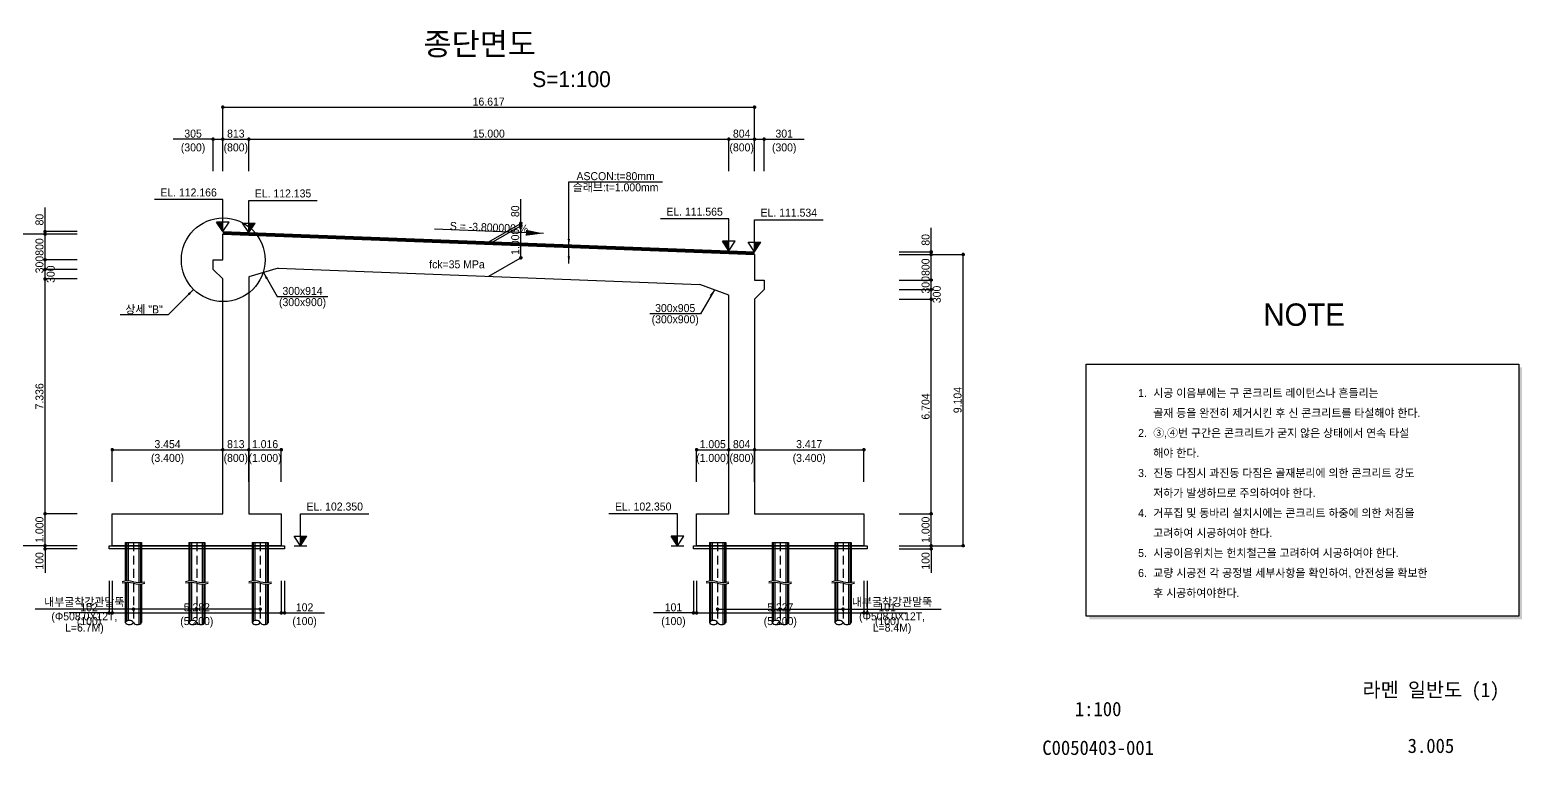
# Model space of a CAD drawing. Extents: x 2629709 to 3675628, y 1179 to 102095.
# Drawn here: x 2661085 to 2707718, y 2357 to 25026 of the extents above; entities that cross this region are included whole.
import ezdxf
from ezdxf.enums import TextEntityAlignment as Align

# ---------------------------------------------------------------- set-up
doc = ezdxf.new("R2010")
doc.units = 0
doc.header["$LTSCALE"] = 550
doc.header["$MEASUREMENT"] = 0
doc.linetypes.add('A-DASHD01', pattern=[0.75, 0.5, -0.25])
for name, color, linetype in [('CS-CNTL', 1, 'A-DASHD01'), ('CS-CONC-MAJR', 4, 'CONTINUOUS'), ('CS-CUTL', 1, 'CONTINUOUS'), ('CS-DIML', 1, 'CONTINUOUS'), ('CS-DIMT', 3, 'CONTINUOUS'), ('CS-LEAD', 1, 'CONTINUOUS'), ('CS-MISC', 3, 'CONTINUOUS'), ('CS-NOTE', 3, 'CONTINUOUS'), ('CS-PATT', 1, 'CONTINUOUS'), ('CS-SYMB', 3, 'CONTINUOUS'), ('CZ-TEX1', 6, 'CONTINUOUS'), ('CZ-TEX2', 3, 'CONTINUOUS'), ('TITLE-TEXT', 7, 'CONTINUOUS')]:
    doc.layers.add(name, color=color, linetype=linetype)
doc.styles.add('A_STANDARD', font='Dotum.ttf')
doc.styles.add('TB_TEXT', font='DotumChe.ttf')

# ---------------------------------------------------------------- blocks, each defined once
blk = doc.blocks.new('CXDIMDT2')
at = {"layer": 'CS-MISC', "const_width": 0.5}
blk.add_lwpolyline([(0.25, 0, 1), (-0.25, 0, 1)], format="xyb", close=True, dxfattribs=at)

msp = doc.modelspace()

# ---------------------------------------------------------------- linework, layer by layer
at = {"layer": 'CS-CNTL', "linetype": 'A-DASHD01'}
for p, q in [((2664321, 9003), (2664321, 7778)), ((2666302, 9003), (2666302, 7778)), ((2668283, 9003), (2668283, 7778)), ((2682576, 9003), (2682576, 7778)), ((2684536, 9003), (2684536, 7778)), ((2686496, 9003), (2686496, 7778)), ((2664321, 7778), (2664321, 7778)), ((2664321, 7728), (2664321, 7728)), ((2664321, 7728), (2664321, 6503)), ((2666302, 7778), (2666302, 7778)), ((2666302, 7728), (2666302, 7728)), ((2666302, 7728), (2666302, 6503)), ((2668283, 7778), (2668283, 7778)), ((2668283, 7728), (2668283, 7728)), ((2668283, 7728), (2668283, 6503)), ((2682576, 7778), (2682576, 7778)), ((2682576, 7728), (2682576, 7728)), ((2682576, 7728), (2682576, 6503)), ((2684536, 7778), (2684536, 7778)), ((2684536, 7728), (2684536, 7728)), ((2684536, 7728), (2684536, 6503)), ((2686496, 7778), (2686496, 7778)), ((2686496, 7728), (2686496, 7728)), ((2686496, 7728), (2686496, 6503))]:
    msp.add_line(p, q, dxfattribs=at)
at = {"layer": 'CS-CONC-MAJR'}
for p, q in [((2667115, 18719), (2667927, 18688)), ((2667115, 18715), (2667927, 18684)), ((2667115, 18711), (2667927, 18680)), ((2667115, 18707), (2667927, 18676)), ((2667115, 18703), (2667927, 18672)), ((2667115, 18699), (2667927, 18668)), ((2667115, 18695), (2667927, 18664)), ((2667115, 18691), (2667927, 18660)), ((2667115, 18687), (2667927, 18656)), ((2667115, 18683), (2667927, 18652)), ((2667115, 18679), (2667927, 18648)), ((2667115, 18675), (2667927, 18644)), ((2667115, 18671), (2667927, 18640)), ((2667115, 18667), (2667927, 18636)), ((2667115, 18663), (2667927, 18632)), ((2667115, 18659), (2667927, 18628)), ((2667115, 18655), (2667927, 18624)), ((2667927, 18688), (2682927, 18118)), ((2667927, 18684), (2682927, 18114)), ((2667927, 18680), (2682927, 18110)), ((2667927, 18676), (2682927, 18106)), ((2667927, 18672), (2682927, 18102)), ((2667927, 18668), (2682927, 18098)), ((2667927, 18664), (2682927, 18094)), ((2667927, 18660), (2682927, 18090)), ((2667927, 18656), (2682927, 18086)), ((2667115, 18651), (2667927, 18620)), ((2667115, 18647), (2667927, 18616)), ((2667115, 18643), (2667927, 18612)), ((2667115, 18639), (2667927, 18608)), ((2667115, 17839), (2667115, 18639)), ((2667927, 18652), (2682927, 18082)), ((2667927, 18648), (2682927, 18078)), ((2667927, 18644), (2682927, 18074)), ((2667927, 18640), (2682927, 18070)), ((2667927, 18636), (2682927, 18066)), ((2667927, 18632), (2682927, 18062)), ((2667927, 18628), (2682927, 18058)), ((2667927, 18624), (2682927, 18054)), ((2667927, 18620), (2682927, 18050)), ((2667927, 18616), (2682927, 18046)), ((2667927, 18612), (2682927, 18042)), ((2667927, 18608), (2682927, 18038)), ((2666810, 17839), (2667115, 17839)), ((2666810, 17539), (2666810, 17839)), ((2682927, 18118), (2683732, 18087)), ((2682927, 18114), (2683732, 18083)), ((2682927, 18110), (2683732, 18079)), ((2682927, 18106), (2683732, 18075)), ((2682927, 18102), (2683732, 18071)), ((2682927, 18098), (2683732, 18067)), ((2682927, 18094), (2683732, 18063)), ((2682927, 18090), (2683732, 18059)), ((2682927, 18086), (2683732, 18055)), ((2682927, 18082), (2683732, 18051)), ((2682927, 18078), (2683732, 18047)), ((2682927, 18074), (2683732, 18043)), ((2682927, 18070), (2683732, 18039)), ((2682927, 18066), (2683732, 18035)), ((2682927, 18062), (2683732, 18031)), ((2682927, 18058), (2683732, 18027)), ((2682927, 18054), (2683732, 18023)), ((2682927, 18050), (2683732, 18019)), ((2682927, 18046), (2683732, 18015)), ((2682927, 18042), (2683732, 18011)), ((2682927, 18038), (2683732, 18007)), ((2683732, 18007), (2683732, 17207)), ((2667115, 17239), (2666810, 17539)), ((2668841, 17573), (2667927, 17308)), ((2667927, 17308), (2667927, 9903)), ((2668841, 17573), (2682022, 17072)), ((2667115, 9903), (2667115, 17239)), ((2682927, 16738), (2682022, 17072)), ((2683732, 17207), (2684033, 17207)), ((2684033, 16907), (2683732, 16607)), ((2684033, 17207), (2684033, 16907)), ((2682927, 9903), (2682927, 16738)), ((2683732, 16607), (2683732, 9903)), ((2663661, 9903), (2667115, 9903)), ((2663661, 8903), (2663661, 9903)), ((2667927, 9903), (2668943, 9903)), ((2668943, 9903), (2668943, 8903)), ((2681922, 9903), (2682927, 9903)), ((2681922, 8903), (2681922, 9903)), ((2683732, 9903), (2687149, 9903)), ((2687149, 9903), (2687149, 8903)), ((2663560, 8903), (2663661, 8903)), ((2663560, 8803), (2663560, 8903)), ((2668943, 8903), (2663661, 8903)), ((2663661, 8903), (2667927, 8903)), ((2667927, 8903), (2668943, 8903)), ((2668943, 8903), (2669045, 8903)), ((2669045, 8903), (2669045, 8803)), ((2681822, 8903), (2681922, 8903)), ((2681822, 8803), (2681822, 8903)), ((2687149, 8903), (2681922, 8903)), ((2681922, 8903), (2682927, 8903)), ((2682927, 8903), (2687149, 8903)), ((2687149, 8903), (2687250, 8903)), ((2687250, 8903), (2687250, 8803)), ((2669045, 8803), (2663560, 8803)), ((2687250, 8803), (2681822, 8803))]:
    msp.add_line(p, q, dxfattribs=at)
at = {"layer": 'CS-CUTL'}
for centre, start, end in [((2664144, 7147), 74.3364, 105.6636), ((2664144, 7097), 74.3364, 105.6636), ((2664498, 8409), 254.3364, 285.6636), ((2664498, 8359), 254.3364, 285.6636), ((2666125, 7147), 74.3364, 105.6636), ((2666125, 7097), 74.3364, 105.6636), ((2666479, 8409), 254.3364, 285.6636), ((2666479, 8359), 254.3364, 285.6636), ((2668106, 7147), 74.3364, 105.6636), ((2668106, 7097), 74.3364, 105.6636), ((2668460, 8409), 254.3364, 285.6636), ((2668460, 8359), 254.3364, 285.6636), ((2682399, 7147), 74.3364, 105.6636), ((2682399, 7097), 74.3364, 105.6636), ((2682753, 8409), 254.3364, 285.6636), ((2682753, 8359), 254.3364, 285.6636), ((2684359, 7147), 74.3364, 105.6636), ((2684359, 7097), 74.3364, 105.6636), ((2684713, 8409), 254.3364, 285.6636), ((2684713, 8359), 254.3364, 285.6636), ((2686319, 7147), 74.3364, 105.6636), ((2686319, 7097), 74.3364, 105.6636), ((2686673, 8409), 254.3364, 285.6636), ((2686673, 8359), 254.3364, 285.6636)]:
    msp.add_arc(centre, 656, start, end, dxfattribs=at)
at = {"layer": 'CS-DIML'}
for p, q in [((2667115, 21608), (2667115, 22658)), ((2667115, 22608), (2683732, 22608)), ((2683732, 21608), (2683732, 22658)), ((2666810, 21608), (2665560, 21608)), ((2666810, 20608), (2666810, 21658)), ((2666810, 21608), (2667115, 21608)), ((2667115, 20608), (2667115, 21658)), ((2667115, 21608), (2667927, 21608)), ((2667927, 20608), (2667927, 21658)), ((2667927, 21608), (2682927, 21608)), ((2682927, 20608), (2682927, 21658)), ((2682927, 21608), (2683732, 21608)), ((2683732, 20608), (2683732, 21658)), ((2683732, 21608), (2684033, 21608)), ((2684033, 20608), (2684033, 21658)), ((2684033, 21608), (2685283, 21608)), ((2677927, 17728), (2677927, 20278)), ((2677927, 20278), (2680852, 20278)), ((2677927, 18268), (2677927, 20278)), ((2667115, 19719), (2664975, 19719)), ((2667115, 18719), (2667115, 19719)), ((2667927, 18688), (2667927, 19688)), ((2667927, 19688), (2670067, 19688)), ((2676427, 18980), (2676427, 19730)), ((2661560, 18719), (2661560, 19469)), ((2662560, 18719), (2661510, 18719)), ((2661560, 18639), (2661560, 18719)), ((2667115, 18719), (2666915, 19019)), ((2667315, 19019), (2666915, 19019)), ((2667115, 18719), (2667315, 19019)), ((2667927, 18688), (2667727, 18988)), ((2667727, 18988), (2668127, 18988)), ((2667927, 18688), (2668127, 18988)), ((2677135, 18663), (2673728, 18793)), ((2675427, 18403), (2676477, 19009)), ((2675427, 18323), (2676477, 18929)), ((2676427, 18900), (2676427, 18980)), ((2676427, 17900), (2676427, 18900)), ((2682927, 19118), (2680787, 19118)), ((2682927, 18118), (2682927, 19118)), ((2683732, 18087), (2683732, 19087)), ((2683732, 19087), (2685872, 19087)), ((2689250, 18087), (2689250, 18837)), ((2661560, 18639), (2660510, 18639)), ((2662560, 18639), (2661510, 18639)), ((2661560, 17839), (2661560, 18639)), ((2682927, 18118), (2682727, 18418)), ((2683127, 18418), (2682727, 18418)), ((2682927, 18118), (2683127, 18418)), ((2683732, 18087), (2683532, 18387)), ((2683532, 18387), (2683932, 18387)), ((2683732, 18087), (2683932, 18387)), ((2662560, 17839), (2661510, 17839)), ((2661560, 17539), (2661560, 17839)), ((2675427, 17323), (2676477, 17929)), ((2688250, 18087), (2689300, 18087)), ((2688250, 18007), (2689300, 18007)), ((2689250, 18007), (2689250, 18087)), ((2689250, 18007), (2690300, 18007)), ((2689250, 17207), (2689250, 18007)), ((2690250, 8903), (2690250, 18007)), ((2662560, 17539), (2661510, 17539)), ((2661560, 17239), (2661560, 17539)), ((2668384, 17441), (2668817, 16691)), ((2662560, 17239), (2661510, 17239)), ((2661560, 9903), (2661560, 17239)), ((2666203, 16914), (2665403, 16114)), ((2682475, 16905), (2682042, 16155)), ((2688250, 17207), (2689300, 17207)), ((2688250, 16907), (2689300, 16907)), ((2689250, 16907), (2689250, 17207)), ((2689250, 16607), (2689250, 16907)), ((2668817, 16691), (2670397, 16691)), ((2688250, 16607), (2689300, 16607)), ((2689250, 9903), (2689250, 16607)), ((2665403, 16114), (2663903, 16114)), ((2682042, 16155), (2680462, 16155)), ((2663661, 10903), (2663661, 11953)), ((2663661, 11903), (2667115, 11903)), ((2667115, 10903), (2667115, 11953)), ((2667115, 11903), (2667927, 11903)), ((2667927, 10903), (2667927, 11953)), ((2667927, 11903), (2668943, 11903)), ((2668943, 10903), (2668943, 11953)), ((2681922, 10903), (2681922, 11953)), ((2681922, 11903), (2682927, 11903)), ((2682927, 10903), (2682927, 11953)), ((2682927, 11903), (2683732, 11903)), ((2683732, 10903), (2683732, 11953)), ((2683732, 11903), (2687149, 11903)), ((2687149, 10903), (2687149, 11953)), ((2662560, 9903), (2661510, 9903)), ((2661560, 8903), (2661560, 9903)), ((2669543, 8903), (2669543, 9903)), ((2669543, 9903), (2671683, 9903)), ((2681322, 9903), (2679182, 9903)), ((2681322, 8903), (2681322, 9903)), ((2688250, 9903), (2689300, 9903)), ((2689250, 8903), (2689250, 9903)), ((2661560, 8903), (2660510, 8903)), ((2662560, 8903), (2661510, 8903)), ((2661560, 8803), (2661560, 8903)), ((2669543, 8903), (2669343, 9203)), ((2669343, 9203), (2669743, 9203)), ((2669343, 8903), (2669743, 8903)), ((2669543, 8903), (2669743, 9203)), ((2681322, 8903), (2681122, 9203)), ((2681522, 9203), (2681122, 9203)), ((2681122, 8903), (2681522, 8903)), ((2681322, 8903), (2681522, 9203)), ((2688250, 8903), (2689300, 8903)), ((2689250, 8903), (2690300, 8903)), ((2689250, 8803), (2689250, 8903)), ((2662560, 8803), (2661510, 8803)), ((2661560, 8803), (2661560, 8053)), ((2688250, 8803), (2689300, 8803)), ((2689250, 8803), (2689250, 8053)), ((2663560, 7803), (2663560, 6753)), ((2663661, 7803), (2663661, 6753)), ((2668943, 7803), (2668943, 6753)), ((2669045, 7803), (2669045, 6753)), ((2681822, 7803), (2681822, 6753)), ((2681922, 7803), (2681922, 6753)), ((2687149, 7803), (2687149, 6753)), ((2687250, 7803), (2687250, 6753)), ((2668283, 6920), (2661256, 6920)), ((2663560, 6803), (2662310, 6803)), ((2663560, 6803), (2663661, 6803)), ((2663661, 6803), (2668943, 6803)), ((2668943, 6803), (2669045, 6803)), ((2669045, 6803), (2670295, 6803)), ((2681822, 6803), (2680572, 6803)), ((2681822, 6803), (2681922, 6803)), ((2681922, 6803), (2687149, 6803)), ((2682576, 6920), (2689561, 6920)), ((2687149, 6803), (2687250, 6803)), ((2687250, 6803), (2688500, 6803))]:
    msp.add_line(p, q, dxfattribs=at)
for points in [[(2667115, 18719), (2667115, 19019), (2667115, 18719), (2666915, 19019)], [(2667927, 18688), (2667927, 18988), (2667927, 18688), (2668127, 18988)], [(2677135, 18663), (2676589, 18776), (2677135, 18663), (2676582, 18592)], [(2677927, 18268), (2677964, 18488), (2677927, 18268), (2677891, 18488)], [(2682927, 18118), (2682927, 18418), (2682927, 18118), (2682727, 18418)], [(2683732, 18087), (2683732, 18387), (2683732, 18087), (2683932, 18387)], [(2677927, 17728), (2677964, 17948), (2677927, 17728), (2677891, 17948)], [(2668384, 17441), (2668462, 17232), (2668384, 17441), (2668526, 17268)], [(2666203, 16914), (2666021, 16785), (2666203, 16914), (2666073, 16733)], [(2682475, 16905), (2682333, 16733), (2682475, 16905), (2682397, 16696)], [(2669543, 8903), (2669543, 9203), (2669543, 8903), (2669743, 9203)], [(2681322, 8903), (2681322, 9203), (2681322, 8903), (2681122, 9203)]]:
    msp.add_solid(points, dxfattribs=at)
at = {"layer": 'CS-LEAD'}
msp.add_circle((2667127, 17839), 1307, dxfattribs=at)
at = {"layer": 'CS-NOTE'}
msp.add_lwpolyline([(2694091, 14575), (2707618, 14575), (2707618, 6700), (2694091, 6700)], close=True, dxfattribs=at)
for points in [[(2707618, 14475), (2707718, 14475), (2707618, 6700), (2707718, 6700)], [(2694191, 6700), (2707718, 6700), (2694191, 6600), (2707718, 6600)]]:
    msp.add_solid(points, dxfattribs=at)
at = {"layer": 'CS-PATT', "linetype": 'Continuous'}
for p, q in [((2664076, 9003), (2664076, 7799)), ((2664101, 9003), (2664101, 7801)), ((2664153, 9003), (2664153, 7802)), ((2664489, 9003), (2664489, 7754)), ((2664541, 9003), (2664541, 7755)), ((2664567, 9003), (2664567, 7757)), ((2666056, 9003), (2666056, 7799)), ((2666082, 9003), (2666082, 7801)), ((2666134, 9003), (2666134, 7802)), ((2666470, 9003), (2666470, 7754)), ((2666522, 9003), (2666522, 7755)), ((2666548, 9003), (2666548, 7757)), ((2668037, 9003), (2668037, 7799)), ((2668063, 9003), (2668063, 7801)), ((2668115, 9003), (2668115, 7802)), ((2668451, 9003), (2668451, 7754)), ((2668503, 9003), (2668503, 7755)), ((2668529, 9003), (2668529, 7757)), ((2682330, 9003), (2682330, 7799)), ((2682356, 9003), (2682356, 7801)), ((2682408, 9003), (2682408, 7802)), ((2682744, 9003), (2682744, 7754)), ((2682796, 9003), (2682796, 7755)), ((2682822, 9003), (2682822, 7757)), ((2684290, 9003), (2684290, 7799)), ((2684316, 9003), (2684316, 7801)), ((2684368, 9003), (2684368, 7802)), ((2684704, 9003), (2684704, 7754)), ((2684756, 9003), (2684756, 7755)), ((2684782, 9003), (2684782, 7757)), ((2686250, 9003), (2686250, 7799)), ((2686276, 9003), (2686276, 7801)), ((2686328, 9003), (2686328, 7802)), ((2686664, 9003), (2686664, 7754)), ((2686716, 9003), (2686716, 7755)), ((2686742, 9003), (2686742, 7757)), ((2664076, 7749), (2664076, 6513)), ((2664101, 7751), (2664101, 6536)), ((2664153, 7752), (2664153, 6561)), ((2664489, 7704), (2664489, 7704)), ((2664489, 7704), (2664489, 6445)), ((2664541, 7705), (2664541, 7705)), ((2664541, 7705), (2664541, 6470)), ((2664567, 7707), (2664567, 7707)), ((2664567, 7707), (2664567, 6493)), ((2666056, 7749), (2666056, 6513)), ((2666082, 7751), (2666082, 6536)), ((2666134, 7752), (2666134, 6561)), ((2666470, 7704), (2666470, 7704)), ((2666470, 7704), (2666470, 6445)), ((2666522, 7705), (2666522, 7705)), ((2666522, 7705), (2666522, 6470)), ((2666548, 7707), (2666548, 7707)), ((2666548, 7707), (2666548, 6493)), ((2668037, 7749), (2668037, 6513)), ((2668063, 7751), (2668063, 6536)), ((2668115, 7752), (2668115, 6561)), ((2668451, 7704), (2668451, 7704)), ((2668451, 7704), (2668451, 6445)), ((2668503, 7705), (2668503, 7705)), ((2668503, 7705), (2668503, 6470)), ((2668529, 7707), (2668529, 7707)), ((2668529, 7707), (2668529, 6493)), ((2682330, 7749), (2682330, 6513)), ((2682356, 7751), (2682356, 6536)), ((2682408, 7752), (2682408, 6561)), ((2682744, 7704), (2682744, 7704)), ((2682744, 7704), (2682744, 6445)), ((2682796, 7705), (2682796, 7705)), ((2682796, 7705), (2682796, 6470)), ((2682822, 7707), (2682822, 7707)), ((2682822, 7707), (2682822, 6493)), ((2684290, 7749), (2684290, 6513)), ((2684316, 7751), (2684316, 6536)), ((2684368, 7752), (2684368, 6561)), ((2684704, 7704), (2684704, 7704)), ((2684704, 7704), (2684704, 6445)), ((2684756, 7705), (2684756, 7705)), ((2684756, 7705), (2684756, 6470)), ((2684782, 7707), (2684782, 7707)), ((2684782, 7707), (2684782, 6493)), ((2686250, 7749), (2686250, 6513)), ((2686276, 7751), (2686276, 6536)), ((2686328, 7752), (2686328, 6561)), ((2686664, 7704), (2686664, 7704)), ((2686664, 7704), (2686664, 6445)), ((2686716, 7705), (2686716, 7705)), ((2686716, 7705), (2686716, 6470)), ((2686742, 7707), (2686742, 7707)), ((2686742, 7707), (2686742, 6493))]:
    msp.add_line(p, q, dxfattribs=at)
at = {"layer": 'CS-SYMB'}
for p, q in [((2664067, 9003), (2664067, 7798)), ((2664067, 9003), (2664575, 9003)), ((2664575, 9003), (2664575, 7758)), ((2666048, 9003), (2666048, 7798)), ((2666048, 9003), (2666556, 9003)), ((2666556, 9003), (2666556, 7758)), ((2668029, 9003), (2668029, 7798)), ((2668029, 9003), (2668537, 9003)), ((2668537, 9003), (2668537, 7758)), ((2682322, 9003), (2682322, 7798)), ((2682322, 9003), (2682830, 9003)), ((2682830, 9003), (2682830, 7758)), ((2684282, 9003), (2684282, 7798)), ((2684282, 9003), (2684790, 9003)), ((2684790, 9003), (2684790, 7758)), ((2686242, 9003), (2686242, 7798)), ((2686242, 9003), (2686750, 9003)), ((2686750, 9003), (2686750, 7758)), ((2664067, 7748), (2664067, 6503)), ((2664575, 7708), (2664575, 7708)), ((2664575, 7708), (2664575, 6503)), ((2666048, 7748), (2666048, 6503)), ((2666556, 7708), (2666556, 7708)), ((2666556, 7708), (2666556, 6503)), ((2668029, 7748), (2668029, 6503)), ((2668537, 7708), (2668537, 7708)), ((2668537, 7708), (2668537, 6503)), ((2682322, 7748), (2682322, 6503)), ((2682830, 7708), (2682830, 7708)), ((2682830, 7708), (2682830, 6503)), ((2684282, 7748), (2684282, 6503)), ((2684790, 7708), (2684790, 7708)), ((2684790, 7708), (2684790, 6503)), ((2686242, 7748), (2686242, 6503)), ((2686750, 7708), (2686750, 7708)), ((2686750, 7708), (2686750, 6503))]:
    msp.add_line(p, q, dxfattribs=at)
for centre, start, end in [((2664194, 6408), 36.8699, 143.1301), ((2666175, 6408), 36.8699, 143.1301), ((2668156, 6408), 36.8699, 143.1301), ((2682449, 6408), 36.8699, 143.1301), ((2684409, 6408), 36.8699, 143.1301), ((2686369, 6408), 36.8699, 143.1301), ((2664194, 6598), 216.8699, 323.1301), ((2664448, 6598), 216.8699, 323.1301), ((2666175, 6598), 216.8699, 323.1301), ((2666429, 6598), 216.8699, 323.1301), ((2668156, 6598), 216.8699, 323.1301), ((2668410, 6598), 216.8699, 323.1301), ((2682449, 6598), 216.8699, 323.1301), ((2682703, 6598), 216.8699, 323.1301), ((2684409, 6598), 216.8699, 323.1301), ((2684663, 6598), 216.8699, 323.1301), ((2686369, 6598), 216.8699, 323.1301), ((2686623, 6598), 216.8699, 323.1301)]:
    msp.add_arc(centre, 159, start, end, dxfattribs=at)

# ---------------------------------------------------------------- block references
at = {"layer": 'CS-SYMB', "xscale": 110, "yscale": 110, "zscale": 110, "rotation": 90}
for p in [(2667115, 22608), (2683732, 22608), (2666810, 21608), (2667115, 21608), (2667115, 21608), (2667927, 21608), (2667927, 21608), (2682927, 21608), (2682927, 21608), (2683732, 21608), (2683732, 21608), (2684033, 21608), (2684033, 21608), (2661560, 18719), (2661560, 18719), (2661560, 18639), (2661560, 18639), (2676427, 18980), (2676427, 18980), (2676427, 18900), (2676427, 18900), (2661560, 17839), (2661560, 17839), (2676427, 17900), (2689250, 18087), (2689250, 18087), (2689250, 18007), (2689250, 18007), (2690250, 18007), (2661560, 17539), (2661560, 17539), (2661560, 17239), (2661560, 17239), (2689250, 17207), (2689250, 17207), (2689250, 16907), (2689250, 16907), (2689250, 16607), (2689250, 16607), (2663661, 11903), (2667115, 11903), (2667115, 11903), (2667927, 11903), (2667927, 11903), (2668943, 11903), (2681922, 11903), (2682927, 11903), (2682927, 11903), (2683732, 11903), (2683732, 11903), (2687149, 11903), (2661560, 9903), (2661560, 9903), (2689250, 9903), (2689250, 9903), (2661560, 8903), (2661560, 8903), (2689250, 8903), (2689250, 8903), (2690250, 8903), (2661560, 8803), (2689250, 8803), (2663560, 6803), (2663661, 6803), (2663661, 6803), (2668943, 6803), (2668943, 6803), (2669045, 6803), (2669045, 6803), (2681822, 6803), (2681922, 6803), (2681922, 6803), (2687149, 6803), (2687149, 6803), (2687250, 6803), (2687250, 6803)]:
    msp.add_blockref('CXDIMDT2', p, dxfattribs=at)
at = {"layer": 'CS-SYMB', "xscale": 110, "yscale": 110, "zscale": 110}
for p in [(2664321, 6920), (2666302, 6920), (2668283, 6920), (2682576, 6920), (2684536, 6920), (2686496, 6920)]:
    msp.add_blockref('CXDIMDT2', p, dxfattribs=at)

# ---------------------------------------------------------------- texts
at = {"layer": 'CS-DIMT', "style": 'A_STANDARD'}
for s, p in [('16.617', (2675423, 22658)), ('305', (2666185, 21658)), ('813', (2667521, 21658)), ('15.000', (2675427, 21658)), ('804', (2683329, 21658)), ('301', (2684658, 21658)), ('ASCON:t=80mm', (2679390, 20328)), ('EL. 112.166', (2666045, 19819)), ('EL. 112.135', (2668997, 19788)), ('EL. 111.565', (2681857, 19218)), ('EL. 111.534', (2684802, 19187)), ('fck=35 MPa', (2674432, 17573)), ('300x914', (2669607, 16741)), ('상세 "B"', (2664653, 16164)), ('300x905', (2681252, 16205)), ('3.454', (2665388, 11953)), ('813', (2667521, 11953)), ('1.016', (2668435, 11953)), ('1.005', (2682425, 11953)), ('804', (2683329, 11953)), ('3.417', (2685440, 11953)), ('EL. 102.350', (2670613, 10003)), ('EL. 102.350', (2680252, 10003)), ('내부굴착강관말뚝', (2662789, 7020)), ('102', (2662935, 6853)), ('5.282', (2666302, 6853)), ('102', (2669670, 6853)), ('101', (2681197, 6853)), ('5.227', (2684536, 6853)), ('내부굴착강관말뚝', (2688028, 7020)), ('101', (2687875, 6853)), ('(Φ508.0X12T,', (2662789, 6570)), ('(Φ508.0X12T,', (2688028, 6570)), ('L=6.7M)', (2662789, 6220)), ('L=8.4M)', (2688028, 6220))]:
    msp.add_text(s, height=250, dxfattribs=at).set_placement(p, align=Align.CENTER)
for s, p in [('(300)', (2666185, 21477)), ('(800)', (2667521, 21477)), ('(800)', (2683329, 21477)), ('(300)', (2684658, 21477)), ('슬래브:t=1.000mm', (2679390, 20228)), ('(300x900)', (2669607, 16641)), ('(300x900)', (2681252, 16105)), ('(3.400)', (2665388, 11772)), ('(800)', (2667521, 11772)), ('(1.000)', (2668435, 11772)), ('(1.000)', (2682425, 11772)), ('(800)', (2683329, 11772)), ('(3.400)', (2685440, 11772)), ('(100)', (2662935, 6672)), ('(5.200)', (2666302, 6672)), ('(100)', (2669670, 6672)), ('(100)', (2681197, 6672)), ('(5.200)', (2684536, 6672)), ('(100)', (2687875, 6672))]:
    msp.add_text(s, height=250, dxfattribs=at).set_placement(p, align=Align.TOP_CENTER)
for s, rotation, p in [('80', 90, (2661510, 19094)), ('80', 90, (2676377, 19355)), ('S = -3.800000 %', -2.1762, (2675427, 18728)), ('1.000', 90, (2676377, 18400)), ('800', 90, (2661510, 18239)), ('80', 90, (2689200, 18462)), ('300', 90, (2661510, 17689)), ('800', 90, (2689200, 17607)), ('300', 90, (2689200, 17057)), ('7.336', 90, (2661510, 13571)), ('6.704', 90, (2689200, 13255)), ('9.104', 90, (2690200, 13455)), ('1.000', 90, (2661510, 9403)), ('1.000', 90, (2689200, 9403)), ('100', 90, (2661510, 8428)), ('100', 90, (2689200, 8428))]:
    msp.add_text(s, height=250, rotation=rotation, dxfattribs=at).set_placement(p, align=Align.CENTER)
for p in [(2661610, 17389), (2689300, 16757)]:
    msp.add_text('300', height=250, rotation=90, dxfattribs=at).set_placement(p, align=Align.TOP_CENTER)
at = {"layer": 'CS-NOTE', "style": 'A_STANDARD'}
for s, p in [('1.', (2695991, 13550)), ('2.', (2695991, 12300)), ('3.', (2695991, 11050)), ('4.', (2695991, 9800)), ('5.', (2695991, 8550)), ('6.', (2695991, 7925))]:
    msp.add_text(s, height=250, dxfattribs=at).set_placement(p, align=Align.RIGHT)
for s, p in [('시공 이음부에는 구 콘크리트 레이턴스나 흔들리는', (2696191, 13550)), ('골재 등을 완전히 제거시킨 후 신 콘크리트를 타설해야 한다.', (2696191, 12925)), ('③,④번 구간은 콘크리트가 굳지 않은 상태에서 연속 타설', (2696191, 12300)), ('해야 한다.', (2696191, 11675)), ('진동 다짐시 과진동 다짐은 골재분리에 의한 콘크리트 강도', (2696191, 11050)), ('저하가 발생하므로 주의하여야 한다.', (2696191, 10425)), ('거푸집 및 동바리 설치시에는 콘크리트 하중에 의한 처짐을', (2696191, 9800)), ('고려하여 시공하여야 한다.', (2696191, 9175)), ('시공이음위치는 헌치철근을 고려하여 시공하여야 한다.', (2696191, 8550)), ('교량 시공전 각 공정별 세부사항을 확인하여, 안전성을 확보한', (2696191, 7925)), ('후 시공하여야한다.', (2696191, 7300))]:
    msp.add_text(s, height=250, dxfattribs=at).set_placement(p)
at = {"layer": 'CZ-TEX1', "style": 'A_STANDARD'}
for s, p in [('종단면도', (2675142, 24236)), ('NOTE', (2700904, 15775))]:
    msp.add_text(s, height=700, dxfattribs=at).set_placement(p, align=Align.CENTER)
at = {"layer": 'CZ-TEX2', "style": 'A_STANDARD'}
msp.add_text('S=1:100', height=500, dxfattribs=at).set_placement((2676784, 23236))
at = {"layer": 'TITLE-TEXT', "style": 'TB_TEXT'}
for s, p in [('라멘 일반도 (1)', (2704868, 4400)), ('1:100', (2694468, 3800)), ('C0050403-001', (2694468, 2589)), ('3.005', (2704868, 2650))]:
    msp.add_text(s, height=450, dxfattribs=at).set_placement(p, align=Align.MIDDLE_CENTER)

doc.saveas('drawing.dxf')
